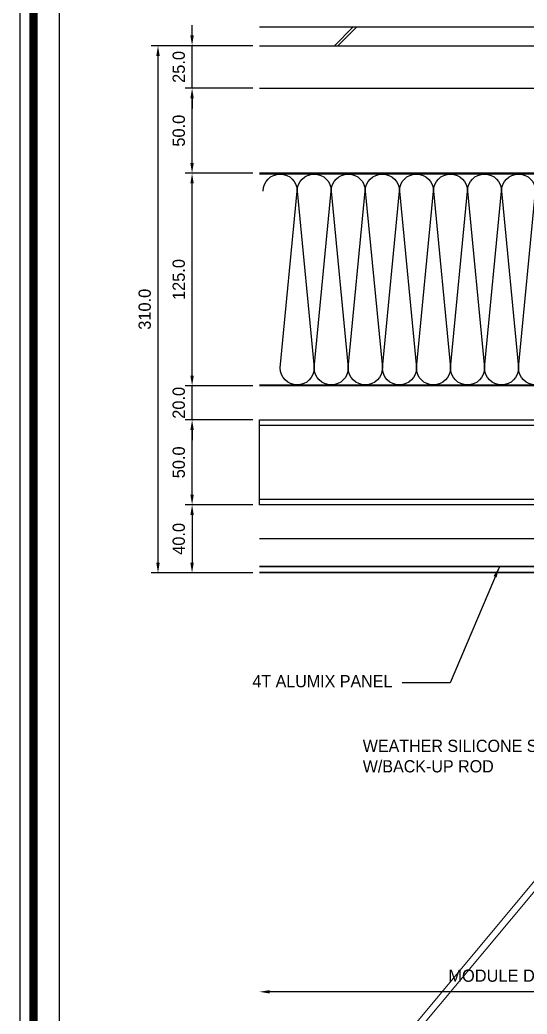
# Model space of a CAD drawing. Header units: millimetres. Extents: x 7297 to 60227, y -7497 to 19324.
# Drawn here: x 32556 to 32854, y 7546 to 8131 of the extents above; entities that cross this region are included whole.
import ezdxf

# ---------------------------------------------------------------- set-up
doc = ezdxf.new("R2010")
doc.units = ezdxf.units.MM
doc.linetypes.add('HIDDEN', pattern=[0.375, 0.25, -0.125])
for name, color, linetype in [('NS_AL_MOLD', 7, 'Continuous'), ('NS_COL_D-GREY', 8, 'Continuous'), ('NS_COL_RED', 1, 'Continuous'), ('NS_DIM', 1, 'Continuous'), ('NS_FORM', 7, 'Continuous'), ('NS_FRAME', 253, 'Continuous'), ('NS_INSUL', 8, 'Continuous'), ('NS_TEXT', 2, 'Continuous')]:
    doc.layers.add(name, color=color, linetype=linetype)
doc.layers.add('NS_AL_PANEL', color=32, linetype='Continuous', lineweight=9)
doc.styles.add('A1-TEXT', font='')
doc.styles.add('Expo M', font='Expo M.ttf')
doc.styles.get('A1-TEXT').set_extended_font_data('Gulim')
doc.dimstyles.new('N-SPACE', dxfattribs={"dimscale": 4, "dimtxt": 1.8, "dimasz": 1.5, "dimexe": 1, "dimexo": 1, "dimgap": 1, "dimtad": 1, "dimtoh": 1, "dimdec": 1, "dimzin": 1, "dimdsep": 46, "dimtxsty": 'Expo M', "dimcen": 2, "dimclrd": 1, "dimclre": 1, "dimclrt": 2, "dimadec": 1, "dimazin": 0, "dimtfac": 1, "dimtdec": 1, "dimtix": 1, "dimtmove": 1, "dimatfit": 3, "dimfxl": 1, "dimtolj": 1, "dimtzin": 1, "dimarcsym": 0})

# ---------------------------------------------------------------- blocks, each defined once
blk = doc.blocks.new('*D559')
at = {"layer": 'NS_DIM', "color": 1, "lineweight": -2, "ltscale": 8, "transparency": 16777216}
for p, q in [((32692.52, 7845.67), (32652.9, 7845.67)), ((32656.9, 7839.67), (32656.9, 7811.67)), ((32692.52, 7805.67), (32652.9, 7805.67))]:
    blk.add_line(p, q, dxfattribs=at)
at = {"layer": 'NS_DIM', "color": 1, "ltscale": 8, "transparency": 16777216}
for points in [[(32655.9, 7839.67), (32657.9, 7839.67), (32656.9, 7845.67)], [(32655.9, 7811.67), (32657.9, 7811.67), (32656.9, 7805.67)]]:
    blk.add_solid(points, dxfattribs=at)
at = {"layer": 'NS_DIM', "color": 2, "ltscale": 8, "transparency": 16777216, "insert": (32649.12, 7825.67), "char_height": 7.2, "attachment_point": 5, "rotation": 90, "style": 'Expo M'}
blk.add_mtext('\\A1;40.0', dxfattribs=at)
blk = doc.blocks.new('*D558')
at = {"layer": 'NS_DIM', "color": 1, "lineweight": -2, "ltscale": 8, "transparency": 16777216}
for p, q in [((32692.52, 7895.67), (32652.9, 7895.67)), ((32656.9, 7851.67), (32656.9, 7889.67)), ((32692.52, 7845.67), (32652.9, 7845.67))]:
    blk.add_line(p, q, dxfattribs=at)
at = {"layer": 'NS_DIM', "color": 1, "ltscale": 8, "transparency": 16777216}
for points in [[(32655.9, 7889.67), (32657.9, 7889.67), (32656.9, 7895.67)], [(32655.9, 7851.67), (32657.9, 7851.67), (32656.9, 7845.67)]]:
    blk.add_solid(points, dxfattribs=at)
at = {"layer": 'NS_DIM', "color": 2, "ltscale": 8, "transparency": 16777216, "insert": (32649.12, 7870.67), "char_height": 7.2, "attachment_point": 5, "rotation": 90, "style": 'Expo M'}
blk.add_mtext('\\A1;50.0', dxfattribs=at)
blk = doc.blocks.new('*D557')
at = {"layer": 'NS_DIM', "color": 1, "lineweight": -2, "ltscale": 8, "transparency": 16777216}
for p, q in [((32656.9, 7921.67), (32656.9, 7927.67)), ((32692.52, 7915.67), (32652.9, 7915.67)), ((32656.9, 7895.67), (32656.9, 7915.67)), ((32692.52, 7895.67), (32652.9, 7895.67)), ((32656.9, 7889.67), (32656.9, 7883.67))]:
    blk.add_line(p, q, dxfattribs=at)
at = {"layer": 'NS_DIM', "color": 1, "ltscale": 8, "transparency": 16777216}
for points in [[(32655.9, 7921.67), (32657.9, 7921.67), (32656.9, 7915.67)], [(32655.9, 7889.67), (32657.9, 7889.67), (32656.9, 7895.67)]]:
    blk.add_solid(points, dxfattribs=at)
at = {"layer": 'NS_DIM', "color": 2, "ltscale": 8, "transparency": 16777216, "insert": (32649.11, 7905.67), "char_height": 7.2, "attachment_point": 5, "rotation": 90, "style": 'Expo M'}
blk.add_mtext('\\A1;20.0', dxfattribs=at)
blk = doc.blocks.new('*D556')
at = {"layer": 'NS_DIM', "color": 1, "lineweight": -2, "ltscale": 8, "transparency": 16777216}
for p, q in [((32692.52, 8040.67), (32652.9, 8040.67)), ((32656.9, 7921.67), (32656.9, 8034.67)), ((32692.52, 7915.67), (32652.9, 7915.67))]:
    blk.add_line(p, q, dxfattribs=at)
at = {"layer": 'NS_DIM', "color": 1, "ltscale": 8, "transparency": 16777216}
for points in [[(32655.9, 8034.67), (32657.9, 8034.67), (32656.9, 8040.67)], [(32655.9, 7921.67), (32657.9, 7921.67), (32656.9, 7915.67)]]:
    blk.add_solid(points, dxfattribs=at)
at = {"layer": 'NS_DIM', "color": 2, "ltscale": 8, "transparency": 16777216, "insert": (32649.11, 7978.17), "char_height": 7.2, "attachment_point": 5, "rotation": 90, "style": 'Expo M'}
blk.add_mtext('\\A1;125.0', dxfattribs=at)
blk = doc.blocks.new('*D555')
at = {"layer": 'NS_DIM', "color": 1, "lineweight": -2, "ltscale": 8, "transparency": 16777216}
for p, q in [((32692.52, 8090.67), (32652.9, 8090.67)), ((32656.9, 8046.67), (32656.9, 8084.67)), ((32692.52, 8040.67), (32652.9, 8040.67))]:
    blk.add_line(p, q, dxfattribs=at)
at = {"layer": 'NS_DIM', "color": 1, "ltscale": 8, "transparency": 16777216}
for points in [[(32655.9, 8084.67), (32657.9, 8084.67), (32656.9, 8090.67)], [(32655.9, 8046.67), (32657.9, 8046.67), (32656.9, 8040.67)]]:
    blk.add_solid(points, dxfattribs=at)
at = {"layer": 'NS_DIM', "color": 2, "ltscale": 8, "transparency": 16777216, "insert": (32649.12, 8065.67), "char_height": 7.2, "attachment_point": 5, "rotation": 90, "style": 'Expo M'}
blk.add_mtext('\\A1;50.0', dxfattribs=at)
blk = doc.blocks.new('*D554')
at = {"layer": 'NS_DIM', "color": 1, "lineweight": -2, "ltscale": 8, "transparency": 16777216}
for p, q in [((32692.52, 8115.67), (32632.9, 8115.67)), ((32636.9, 7811.67), (32636.9, 8109.67)), ((32692.52, 7805.67), (32632.9, 7805.67))]:
    blk.add_line(p, q, dxfattribs=at)
at = {"layer": 'NS_DIM', "color": 1, "ltscale": 8, "transparency": 16777216}
for points in [[(32635.9, 8109.67), (32637.9, 8109.67), (32636.9, 8115.67)], [(32635.9, 7811.67), (32637.9, 7811.67), (32636.9, 7805.67)]]:
    blk.add_solid(points, dxfattribs=at)
at = {"layer": 'NS_DIM', "color": 2, "ltscale": 8, "transparency": 16777216, "insert": (32629.12, 7960.67), "char_height": 7.2, "attachment_point": 5, "rotation": 90, "style": 'Expo M'}
blk.add_mtext('\\A1;310.0', dxfattribs=at)
blk = doc.blocks.new('*D553')
at = {"layer": 'NS_DIM', "color": 1, "lineweight": -2, "ltscale": 8, "transparency": 16777216}
for p, q in [((32656.9, 8121.67), (32656.9, 8127.67)), ((32692.52, 8115.67), (32652.9, 8115.67)), ((32656.9, 8090.67), (32656.9, 8115.67)), ((32692.52, 8090.67), (32652.9, 8090.67)), ((32656.9, 8084.67), (32656.9, 8078.67))]:
    blk.add_line(p, q, dxfattribs=at)
at = {"layer": 'NS_DIM', "color": 1, "ltscale": 8, "transparency": 16777216}
for points in [[(32655.9, 8121.67), (32657.9, 8121.67), (32656.9, 8115.67)], [(32655.9, 8084.67), (32657.9, 8084.67), (32656.9, 8090.67)]]:
    blk.add_solid(points, dxfattribs=at)
at = {"layer": 'NS_DIM', "color": 2, "ltscale": 8, "transparency": 16777216, "insert": (32649.11, 8103.17), "char_height": 7.2, "attachment_point": 5, "rotation": 90, "style": 'Expo M'}
blk.add_mtext('\\A1;25.0', dxfattribs=at)
blk = doc.blocks.new('*D550')
at = {"layer": 'NS_DIM', "color": 1, "lineweight": -2, "ltscale": 8, "transparency": 16777216}
for p, q in [((33015.64, 7618.35), (33015.64, 7555.36)), ((33009.64, 7559.36), (32702.52, 7559.36))]:
    blk.add_line(p, q, dxfattribs=at)
at = {"layer": 'NS_DIM', "color": 1, "ltscale": 8, "transparency": 16777216}
for points in [[(32702.52, 7560.36), (32702.52, 7558.36), (32696.52, 7559.36)], [(33009.64, 7560.36), (33009.64, 7558.36), (33015.64, 7559.36)]]:
    blk.add_solid(points, dxfattribs=at)
at = {"layer": 'NS_DIM', "color": 2, "ltscale": 8, "transparency": 16777216, "insert": (32856.08, 7567.78), "char_height": 7.2, "attachment_point": 5, "style": 'Expo M'}
blk.add_mtext('\\A1;MODULE DIM. (1,050)', dxfattribs=at)
blk = doc.blocks.new('AL-TEMPLATE')
at = {"color": 7, "ltscale": 2}
blk.add_lwpolyline([(1972.34, 1515.25), (1972.34, 921.25), (2812.34, 921.25), (2812.34, 1515.25)], close=True, dxfattribs=at)
at = {"color": 8, "const_width": 2.5}
blk.add_lwpolyline([(1976.34, 1509.45), (2808.34, 1509.45), (2808.34, 927.05), (1976.34, 927.05)], close=True, dxfattribs=at)
at = {"color": 9}
blk.add_lwpolyline([(1984.07, 1501.32), (2709.08, 1501.32), (2709.08, 935.18), (1984.07, 935.18)], close=True, dxfattribs=at)
blk = doc.blocks.new('*U256')
blk.add_lwpolyline([(0, 0), (50, 0), (50, 294.12), (0, 294.12)], close=True)
at = {"linetype": 'HIDDEN'}
blk.add_lwpolyline([(3.2, 0), (46.8, 0), (46.8, 294.12), (3.2, 294.12)], close=True, dxfattribs=at)

msp = doc.modelspace()

# ---------------------------------------------------------------- linework, layer by layer
at = {"layer": 'NS_AL_MOLD'}
msp.add_line((32990.14, 7825.67), (32696.52, 7825.67), dxfattribs=at)
at = {"layer": 'NS_AL_PANEL'}
for p, q in [((33004.14, 7809.67), (32696.52, 7809.67)), ((33010.64, 7809.17), (32696.52, 7809.17)), ((33013.64, 7806.17), (32696.52, 7806.17)), ((33014.14, 7805.67), (32696.52, 7805.67))]:
    msp.add_line(p, q, dxfattribs=at)
at = {"layer": 'NS_AL_PANEL', "ltscale": 10}
msp.add_lwpolyline([(32702.52, 7432.06), (33014.14, 7805.67), (33014.14, 7825.67), (33010.14, 7825.67), (33010.14, 7807.36), (32702.52, 7437.8)], dxfattribs=at)
at = {"layer": 'NS_COL_D-GREY'}
for p, q in [((32696.52, 8126.67), (33065.64, 8126.67)), ((32696.52, 8115.67), (33065.64, 8115.67))]:
    msp.add_line(p, q, dxfattribs=at)
at = {"layer": 'NS_COL_RED'}
for p, q in [((32740.48, 8115.67), (32751.48, 8126.67)), ((32742.6, 8115.67), (32753.6, 8126.67))]:
    msp.add_line(p, q, dxfattribs=at)
at = {"layer": 'NS_DIM'}
msp.add_line((32696.52, 8090.67), (33066.64, 8090.67), dxfattribs=at)
at = {"layer": 'NS_INSUL'}
for points in [[(33394.81, 8040.67), (32696.52, 8040.67)], [(33394.81, 8040.17), (32696.52, 8040.17)], [(32696.52, 7916.17), (33394.81, 7916.17)], [(33394.81, 7915.67), (32696.52, 7915.67)]]:
    msp.add_lwpolyline(points, dxfattribs=at)
for points in [[(32698.64, 8030.17, -1), (32718.64, 8030.17), (32728.64, 7926.17, -1), (32708.64, 7926.17), (32718.64, 8030.17)], [(32718.64, 8030.17, -1), (32738.64, 8030.17), (32748.64, 7926.17, -1), (32728.64, 7926.17), (32738.64, 8030.17)], [(32738.64, 8030.17, -1), (32758.64, 8030.17), (32768.64, 7926.17, -1), (32748.64, 7926.17), (32758.64, 8030.17)], [(32758.64, 8030.17, -1), (32778.64, 8030.17), (32788.64, 7926.17, -1), (32768.64, 7926.17), (32778.64, 8030.17)], [(32778.64, 8030.17, -1), (32798.64, 8030.17), (32808.64, 7926.17, -1), (32788.64, 7926.17), (32798.64, 8030.17)], [(32798.64, 8030.17, -1), (32818.64, 8030.17), (32828.64, 7926.17, -1), (32808.64, 7926.17), (32818.64, 8030.17)], [(32818.64, 8030.17, -1), (32838.64, 8030.17), (32848.64, 7926.17, -1), (32828.64, 7926.17), (32838.64, 8030.17)], [(32838.64, 8030.17, -1), (32858.64, 8030.17), (32868.64, 7926.17, -1), (32848.64, 7926.17), (32858.64, 8030.17)]]:
    msp.add_lwpolyline(points, format="xyb", dxfattribs=at)

# ---------------------------------------------------------------- block references
at = {"layer": 'NS_FORM', "xscale": 1.98, "yscale": 1.98, "zscale": 1.98}
msp.add_blockref('AL-TEMPLATE', (28650.58, 5422.69), dxfattribs=at)
at = {"layer": 'NS_FRAME', "xscale": -1, "rotation": 90}
msp.add_blockref('*U256', (32990.64, 7895.67), dxfattribs=at)

# ---------------------------------------------------------------- texts
at = {"layer": 'NS_TEXT', "char_height": 7.2, "attachment_point": 1, "style": 'A1-TEXT'}
for s, insert, width in [('\\pxqr;4T ALUMIX PANEL', (32650.8, 7745.59), 123.7364), ('WEATHER SILICONE SEALANT\\PW/BACK-UP ROD', (32757.14, 7707.56), 144.8632)]:
    msp.add_mtext(s, dxfattribs=dict(at, insert=insert, width=width))

# ---------------------------------------------------------------- dimensions: what is measured, and where the dimension line sits
at = {"layer": 'NS_DIM', "ltscale": 8}
for base, p1, p2, angle, picture, middle in [((32656.9, 8115.67), (32696.52, 8090.67), (32696.52, 8115.67), 90, '*D553', (32649.11, 8103.17)), ((32636.9, 8115.67), (32696.52, 7805.67), (32696.52, 8115.67), 90, '*D554', (32629.12, 7960.67)), ((32656.9, 8090.67), (32696.52, 8040.67), (32696.52, 8090.67), 90, '*D555', (32649.12, 8065.67)), ((32656.9, 8040.67), (32696.52, 7915.67), (32696.52, 8040.67), 90, '*D556', (32649.11, 7978.17)), ((32656.9, 7915.67), (32696.52, 7895.67), (32696.52, 7915.67), 90, '*D557', (32649.11, 7905.67)), ((32656.9, 7895.67), (32696.52, 7845.67), (32696.52, 7895.67), 90, '*D558', (32649.12, 7870.67)), ((32656.9, 7805.67), (32696.52, 7845.67), (32696.52, 7805.67), 270, '*D559', (32649.12, 7825.67))]:
    dim = msp.add_linear_dim(base=base, p1=p1, p2=p2, angle=angle, dimstyle='N-SPACE', dxfattribs=at)
    dim.commit()
    dim.dimension.update_dxf_attribs({"geometry": picture, "text_midpoint": middle})
dim = msp.add_linear_dim(base=(32696.52, 7559.36), p1=(33015.64, 7622.35), p2=(32696.52, 7559.36), angle=180, text='MODULE DIM. (1,050)', dimstyle='N-SPACE', dxfattribs=at)
dim.commit()
dim.dimension.update_dxf_attribs({"geometry": '*D550', "text_midpoint": (32856.08, 7567.78)})

# ---------------------------------------------------------------- leaders
at = {"layer": 'NS_DIM'}
msp.add_leader([(32837.19, 7808.94), (32808.39, 7741.05), (32780.37, 7741.05)], dimstyle='N-SPACE', dxfattribs=at)

doc.saveas('drawing.dxf')
